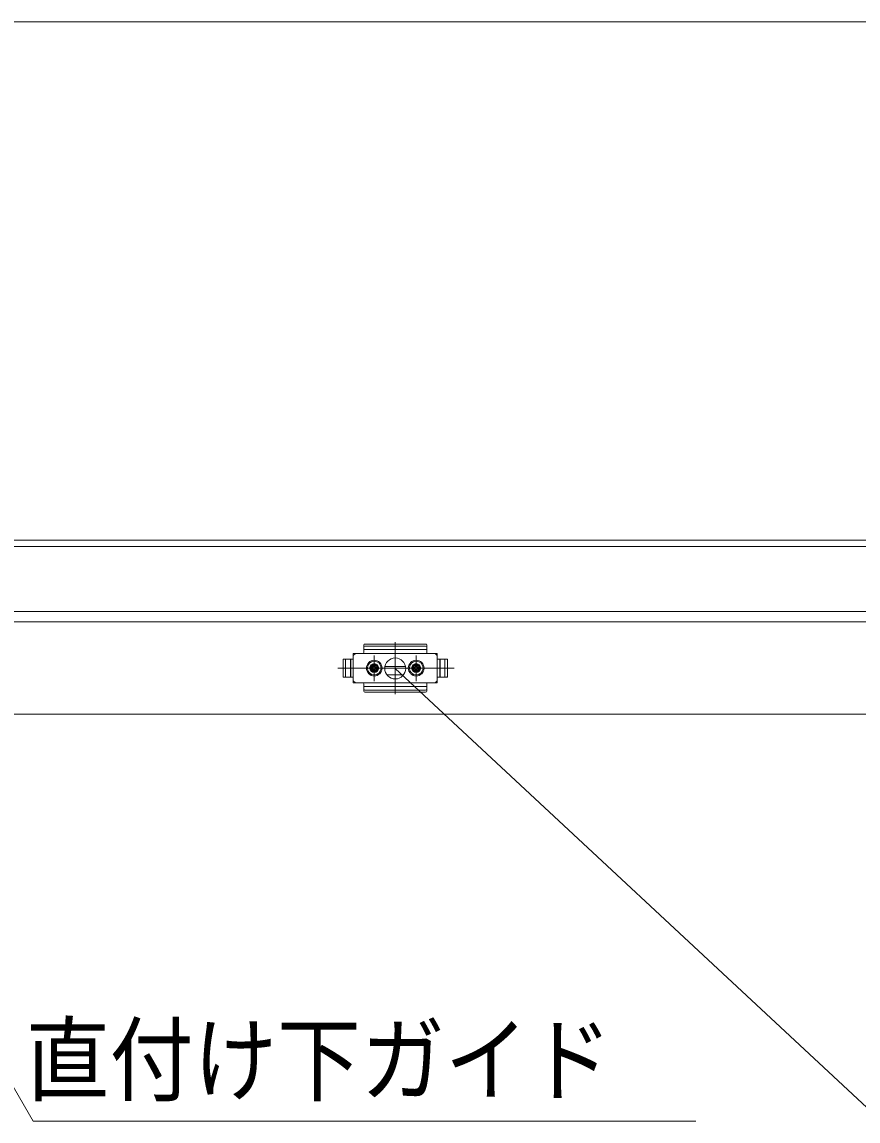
# Model space of a CAD drawing. Units: millimetres, scale not verified. Extents: x -6062 to 6062, y -3045 to 3045.
# Drawn here: x -3186 to -2788, y 1062 to 1586 of the extents above; entities that cross this region are included whole.
import ezdxf
from ezdxf.enums import TextEntityAlignment as Align

# ---------------------------------------------------------------- set-up
doc = ezdxf.new("R2010")
doc.units = ezdxf.units.MM
doc.header["$LTSCALE"] = 20
for name, color, linetype, lineweight in [('0-0_3一般', 7, 'Continuous', 9), ('0-1_2寸法-1', 7, 'Continuous', 9), ('0-4_2寸法-3', 7, 'Continuous', 9)]:
    doc.layers.add(name, color=color, linetype=linetype, lineweight=lineweight)
doc.styles.add('ＭＳ ゴシック', font='')
doc.styles.get('ＭＳ ゴシック').set_extended_font_data('MS Gothic')

# ---------------------------------------------------------------- blocks, each defined once
blk = doc.blocks.new('グループ-28')
at = {"layer": '0-0_3一般'}
for p, q in [((-6638, 26776.9), (-30002, 26776.9)), ((-30000, 26716.9), (-6640, 26716.9)), ((-30002, 26096.9), (-6638, 26096.9)), ((-6640, 26096.9), (-30000, 26096.9)), ((-24420, 25805.4), (-24420, 25309.2)), ((-24820, 25696.9), (-24820, 25416.9)), ((-24820, 25696.9), (-24730, 25696.9)), ((-24820, 25676.9), (-24800, 25696.9)), ((-24820, 25686.9), (-24820, 25641.9)), ((-24030, 25696.9), (-24810, 25696.9)), ((-24720, 25766.1), (-24720, 25776.7)), ((-24720, 25756.1), (-24720, 25766.1)), ((-24720, 25706.9), (-24720, 25756.1)), ((-24720, 25733.9), (-24120, 25733.9)), ((-24710, 25786.7), (-24130, 25786.7)), ((-24710, 25766.1), (-24130, 25766.1)), ((-24420, 25714.2), (-24420, 25393.1)), ((-24120, 25756.1), (-24120, 25776.7)), ((-24120, 25756.1), (-24120, 25706.9)), ((-24110, 25696.9), (-24020, 25696.9)), ((-24040, 25696.9), (-24020, 25676.9)), ((-24020, 25696.9), (-24020, 25641.9)), ((-24020, 25416.9), (-24020, 25696.9)), ((-24020, 25641.9), (-24020, 25686.9)), ((-24820, 25641.9), (-24918, 25641.9)), ((-24918, 25641.9), (-24918, 25471.9)), ((-24918, 25481.9), (-24918, 25631.9)), ((-24820, 25641.9), (-24908, 25641.9)), ((-24894, 25471.9), (-24894, 25641.9)), ((-24848, 25471.9), (-24848, 25641.9)), ((-24844, 25641.9), (-24844, 25471.9)), ((-24820, 25641.9), (-24820, 25471.9)), ((-24620, 25433.9), (-24620, 25678.3)), ((-24620, 25661.9), (-24620, 25451.9)), ((-24620, 25512.9), (-24620, 25600.9)), ((-24228.6, 25597.1), (-24229.7, 25577.4)), ((-24226.1, 25576.7), (-24228.6, 25597.1)), ((-24220, 25433.9), (-24220, 25678.3)), ((-24220, 25661.9), (-24220, 25451.9)), ((-24220, 25633.4), (-24220, 25481.5)), ((-24220, 25512.9), (-24220, 25600.9)), ((-24213.9, 25576.7), (-24211.4, 25597.1)), ((-24211.4, 25597.1), (-24210.3, 25577.4)), ((-23922, 25641.9), (-24020, 25641.9)), ((-24020, 25471.9), (-24020, 25641.9)), ((-24020, 25641.9), (-23932, 25641.9)), ((-23996, 25471.9), (-23996, 25641.9)), ((-23992, 25641.9), (-23992, 25471.9)), ((-23946, 25641.9), (-23946, 25471.9)), ((-23922, 25471.9), (-23922, 25641.9)), ((-23922, 25631.9), (-23922, 25481.9)), ((-23868.3, 25556.9), (-24966.3, 25556.9)), ((-24956.9, 25556.9), (-23858.9, 25556.9)), ((-24497, 25556.9), (-24745, 25556.9)), ((-24555, 25556.9), (-24725, 25556.9)), ((-24576, 25556.9), (-24664, 25556.9)), ((-24636.7, 25562.9), (-24639.8, 25562.9)), ((-24636.7, 25550.9), (-24639.8, 25550.8)), ((-24603.3, 25562.9), (-24600.2, 25562.9)), ((-24603.3, 25550.9), (-24600.2, 25550.8)), ((-24535, 25556.9), (-24555, 25556.9)), ((-24515, 25556.9), (-24535, 25556.9)), ((-24097, 25556.9), (-24345, 25556.9)), ((-24155, 25556.9), (-24325, 25556.9)), ((-24176, 25556.9), (-24264, 25556.9)), ((-24260.1, 25565.5), (-24240.5, 25566.6)), ((-24239.8, 25562.9), (-24260.1, 25565.5)), ((-24239.8, 25550.8), (-24260.1, 25548.3)), ((-24260.1, 25548.3), (-24240.5, 25547.2)), ((-24240.5, 25566.6), (-24233.2, 25570)), ((-24236.7, 25562.9), (-24240.5, 25566.6)), ((-24236.7, 25550.9), (-24240.5, 25547.2)), ((-24240.5, 25547.2), (-24233.2, 25543.7)), ((-24236.7, 25562.9), (-24239.8, 25562.9)), ((-24236.7, 25550.9), (-24239.8, 25550.8)), ((-24229.4, 25566.3), (-24236.7, 25562.9)), ((-24229.4, 25547.5), (-24236.7, 25550.9)), ((-24229.7, 25577.4), (-24233.2, 25570)), ((-24233.2, 25570), (-24229.4, 25566.3)), ((-24233.2, 25543.7), (-24229.4, 25547.5)), ((-24229.7, 25536.4), (-24233.2, 25543.7)), ((-24226, 25573.6), (-24229.7, 25577.4)), ((-24226, 25540.1), (-24229.7, 25536.4)), ((-24228.6, 25516.7), (-24229.7, 25536.4)), ((-24229.4, 25566.3), (-24226, 25573.6)), ((-24229.4, 25547.5), (-24226, 25540.1)), ((-24226.1, 25537.1), (-24228.6, 25516.7)), ((-24226, 25573.6), (-24226.1, 25576.7)), ((-24226, 25540.1), (-24226.1, 25537.1)), ((-24214, 25573.6), (-24210.3, 25577.4)), ((-24214, 25573.6), (-24213.9, 25576.7)), ((-24210.6, 25566.3), (-24214, 25573.6)), ((-24210.6, 25547.5), (-24214, 25540.1)), ((-24214, 25540.1), (-24213.9, 25537.1)), ((-24214, 25540.1), (-24210.3, 25536.4)), ((-24213.9, 25537.1), (-24211.4, 25516.7)), ((-24211.4, 25516.7), (-24210.3, 25536.4)), ((-24206.8, 25570), (-24210.6, 25566.3)), ((-24210.6, 25566.3), (-24203.3, 25562.9)), ((-24210.6, 25547.5), (-24203.3, 25550.9)), ((-24206.8, 25543.7), (-24210.6, 25547.5)), ((-24210.3, 25577.4), (-24206.8, 25570)), ((-24210.3, 25536.4), (-24206.8, 25543.7)), ((-24199.5, 25566.6), (-24206.8, 25570)), ((-24199.5, 25547.2), (-24206.8, 25543.7)), ((-24203.3, 25562.9), (-24199.5, 25566.6)), ((-24203.3, 25562.9), (-24200.2, 25562.9)), ((-24203.3, 25550.9), (-24200.2, 25550.8)), ((-24203.3, 25550.9), (-24199.5, 25547.2)), ((-24200.2, 25562.9), (-24179.9, 25565.5)), ((-24200.2, 25550.8), (-24179.9, 25548.3)), ((-24179.9, 25565.5), (-24199.5, 25566.6)), ((-24179.9, 25548.3), (-24199.5, 25547.2)), ((-24135, 25556.9), (-24155, 25556.9)), ((-24115, 25556.9), (-24135, 25556.9)), ((-24918, 25471.9), (-24820, 25471.9)), ((-24908, 25471.9), (-24820, 25471.9)), ((-24820, 25471.9), (-24820, 25426.9)), ((-24800, 25416.9), (-24820, 25436.9)), ((-24730, 25416.9), (-24820, 25416.9)), ((-24810, 25416.9), (-24030, 25416.9)), ((-24720, 25357.7), (-24720, 25406.9)), ((-24120, 25379.9), (-24720, 25379.9)), ((-24120, 25406.9), (-24120, 25357.7)), ((-24020, 25416.9), (-24110, 25416.9)), ((-24020, 25436.9), (-24040, 25416.9)), ((-24020, 25471.9), (-23922, 25471.9)), ((-24020, 25426.9), (-24020, 25471.9)), ((-24020, 25471.9), (-24020, 25416.9)), ((-23932, 25471.9), (-24020, 25471.9)), ((-24720, 25357.7), (-24720, 25347.7)), ((-24720, 25337.1), (-24720, 25347.7)), ((-24130, 25347.7), (-24710, 25347.7)), ((-24130, 25327.1), (-24710, 25327.1)), ((-24120, 25357.7), (-24120, 25347.7)), ((-24120, 25347.7), (-24120, 25337.1)), ((-6330, 25116.9), (-53990, 25116.9))]:
    blk.add_line(p, q, dxfattribs=at)
for points in [[(-6330, 25116.9), (-6330, 25996.9), (-53990, 25996.9), (-53990, 25116.9)], [(-24626, 25573.6), (-24626.1, 25576.7), (-24628.6, 25597.1), (-24629.7, 25577.4)], [(-24614, 25573.6), (-24613.9, 25576.7), (-24611.4, 25597.1), (-24610.3, 25577.4)], [(-24639.8, 25562.9), (-24660.1, 25565.5), (-24640.5, 25566.6)], [(-24639.8, 25550.8), (-24660.1, 25548.3), (-24640.5, 25547.2)], [(-24629.4, 25547.5), (-24636.7, 25550.9), (-24640.5, 25547.2), (-24633.2, 25543.7)], [(-24629.4, 25566.3), (-24626, 25573.6), (-24629.7, 25577.4), (-24633.2, 25570)], [(-24626, 25540.1), (-24626.1, 25537.1), (-24628.6, 25516.7), (-24629.7, 25536.4)], [(-24610.6, 25547.5), (-24614, 25540.1), (-24610.3, 25536.4), (-24606.8, 25543.7)], [(-24614, 25540.1), (-24613.9, 25537.1), (-24611.4, 25516.7), (-24610.3, 25536.4)], [(-24610.6, 25566.3), (-24603.3, 25562.9), (-24599.5, 25566.6), (-24606.8, 25570)], [(-24600.2, 25562.9), (-24579.9, 25565.5), (-24599.5, 25566.6)], [(-24600.2, 25550.8), (-24579.9, 25548.3), (-24599.5, 25547.2)]]:
    blk.add_lwpolyline(points, dxfattribs=at)
for points in [[(-24629.4, 25566.3), (-24636.7, 25562.9), (-24640.5, 25566.6), (-24633.2, 25570)], [(-24629.4, 25547.5), (-24626, 25540.1), (-24629.7, 25536.4), (-24633.2, 25543.7)], [(-24610.6, 25566.3), (-24614, 25573.6), (-24610.3, 25577.4), (-24606.8, 25570)], [(-24610.6, 25547.5), (-24603.3, 25550.9), (-24599.5, 25547.2), (-24606.8, 25543.7)]]:
    blk.add_lwpolyline(points, close=True, dxfattribs=at)
for centre, radius in [((-24620, 25556.9), 75), ((-24620, 25556.9), 65), ((-24620, 25556.9), 42), ((-24620, 25556.9), 40), ((-24620, 25556.9), 40), ((-24620, 25556.9), 32.4), ((-24620, 25556.9), 30), ((-24220, 25556.9), 75), ((-24220, 25556.9), 65), ((-24220, 25556.9), 42), ((-24220, 25556.9), 40), ((-24220, 25556.9), 40), ((-24220, 25556.9), 32.4), ((-24220, 25556.9), 30)]:
    blk.add_circle(centre, radius, dxfattribs=at)
for centre, radius, start, end in [((-24810, 25686.9), 10, 90, 180), ((-24730, 25706.9), 10, 270, 0), ((-24710, 25776.7), 10, 90, 180), ((-24710, 25756.1), 10, 90, 180), ((-24130, 25776.7), 10, 0, 90), ((-24130, 25756.1), 10, 0, 90), ((-24110, 25706.9), 10, 180, 270), ((-24030, 25686.9), 10, 0, 90), ((-24908, 25631.9), 10, 90, 180), ((-24620, 25551.9), 46, 79.19486, 100.80514), ((-24220, 25551.9), 46, 79.19486, 100.80514), ((-23932, 25631.9), 10, 0, 90), ((-24908, 25481.9), 10, 180, 270), ((-24615, 25556.9), 46, 169.19486, 180), ((-24615, 25556.9), 46, 180, 190.80514), ((-24620, 25556.9), 20.7, 162.98773, 197.01227), ((-24620, 25561.8), 46, 259.19486, 280.80514), ((-24620, 25556.9), 20.7, 72.98773, 107.01227), ((-24620, 25556.9), 20.7, 252.98773, 287.01227), ((-24620, 25556.9), 20.7, 342.98773, 17.01227), ((-24625, 25556.9), 46, 0, 10.80514), ((-24625, 25556.9), 46, 349.19486, 0), ((-24215, 25556.9), 46, 169.19486, 180), ((-24215, 25556.9), 46, 180, 190.80514), ((-24220, 25556.9), 20.7, 162.98773, 197.01227), ((-24220, 25561.8), 46, 259.19486, 280.80514), ((-24220, 25556.9), 20.7, 72.98773, 107.01227), ((-24220, 25556.9), 20.7, 252.98773, 287.01227), ((-24220, 25556.9), 20.7, 342.98773, 17.01227), ((-24225, 25556.9), 46, 0, 10.80514), ((-24225, 25556.9), 46, 349.19486, 0), ((-23932, 25481.9), 10, 270, 0), ((-24810, 25426.9), 10, 180, 270), ((-24730, 25406.9), 10, 0, 90), ((-24110, 25406.9), 10, 90, 180), ((-24030, 25426.9), 10, 270, 0), ((-24710, 25357.7), 10, 180, 270), ((-24710, 25337.1), 10, 180, 270), ((-24130, 25357.7), 10, 270, 0), ((-24130, 25337.1), 10, 270, 0)]:
    blk.add_arc(centre, radius, start, end, dxfattribs=at)
blk = doc.blocks.new('グループ-29')
at = {"layer": '0-0_3一般'}
blk.add_blockref('グループ-28', (0, 0), dxfattribs=at)

msp = doc.modelspace()

# ---------------------------------------------------------------- linework, layer by layer
at = {"layer": '0-1_2寸法-1'}
msp.add_line((-2109.21, 1586), (-4481.79, 1586), dxfattribs=at)
at = {"layer": '0-4_2寸法-3'}
for p, q in [((-3008.31, 1282.68), (-3008.69, 1282.68)), ((-3008.31, 1282.68), (-3008.69, 1282.68)), ((-3003.6, 1278.68), (-3013.4, 1278.68)), ((-3004.5, 1274.68), (-3012.5, 1274.68))]:
    msp.add_line(p, q, dxfattribs=at)
for points in [[(-3008.5, 1277.68), (-2776.59, 1061.84), (-2369.71, 1061.84)], [(-3295.55, 1259.84), (-3181.23, 1061.84), (-2865.22, 1061.84)]]:
    msp.add_lwpolyline(points, dxfattribs=at)
msp.add_circle((-3008.5, 1277.68), 5.01, dxfattribs=at)
msp.add_circle((-3008.5, 1277.68), 5.01, dxfattribs=at)

# ---------------------------------------------------------------- block references
at = {"layer": '0-0_3一般', "xscale": 0.05, "yscale": 0.05}
msp.add_blockref('グループ-29', (-1787.5, 0), dxfattribs=at)

# ---------------------------------------------------------------- texts
at = {"layer": '0-4_2寸法-3', "style": 'ＭＳ ゴシック', "width": 0.9}
msp.add_text('直付け下ガイド', height=32.55, dxfattribs=at).set_placement((-3184.68, 1065.02), align=Align.BOTTOM_LEFT)

doc.saveas('drawing.dxf')
